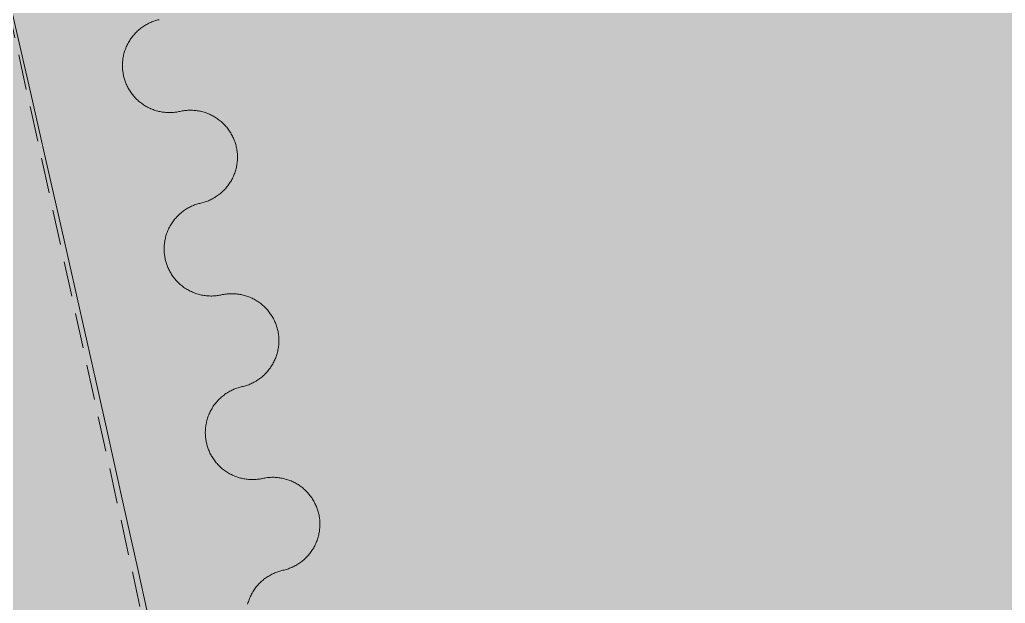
# Model space of a CAD drawing. Header units: millimetres. Extents: x 833941507 to 1669051331, y 817666127 to 1636299673.
# Drawn here: x 834548597.9 to 834548859.6, y 817987383.5 to 817987538.5 of the extents above; entities that cross this region are included whole.
import ezdxf

# ---------------------------------------------------------------- set-up
doc = ezdxf.new("R2010")
doc.units = ezdxf.units.MM
doc.header["$LTSCALE"] = 3
doc.linetypes.add('B0703', pattern=[4.6875, 3.125, -1.5625])
for name, color, linetype, lineweight in [('Hatch (LTC&CB)', 252, 'Continuous', 35), ('UAJ-23FLOR-h', 251, 'Continuous', 9), ('UAJ-25CEIL-z', 8, 'B0703', 9), ('UAJ-42INFI', 1, 'Continuous', 18), ('UAJ-42INFI-h', 251, 'Continuous', 9)]:
    doc.layers.add(name, color=color, linetype=linetype, lineweight=lineweight)
doc.layers.add('UAJ-00XREF', color=7, linetype='Continuous')

# ---------------------------------------------------------------- blocks, each defined once
blk = doc.blocks.new('GBP-LTC-LB01')
at = {"layer": 'UAJ-23FLOR-h'}
h = blk.add_hatch(dxfattribs=at)
h.set_pattern_fill('EARTH,_O', color=256, scale=180, angle=45)
h.set_pattern_definition([(48.9989, (834576001.8, 818046085.3), (-112.727, 1612.5107), [1143, -1143]), (48.9989, (834575678.3, 818046366.6), (-112.727, 1612.5107), [1143, -1143]), (48.9989, (834575354.8, 818046647.8), (-112.727, 1612.5107), [1143, -1143]), (138.9989, (834575340.7, 818046849.3), (-1612.5107, -112.727), [1143, -1143]), (138.9989, (834575621.9, 818047172.8), (-1612.5107, -112.727), [1143, -1143]), (138.9989, (834575903.1, 818047496.3), (-1612.5107, -112.727), [1143, -1143])])
h.paths.add_polyline_path([(834572173.05, 818200349.17), (834310583.74, 818182062.08), (834331502.24, 817882831.69), (834364939.69, 817885169.23), (834473095.7, 818011283.6), (834480533.7, 818020120.4), (834485095.05, 818025709.55), (834491375.7, 818033619), (834497063.4, 818041013), (834493145.8, 818043678.7), (834512788.5, 818074029.25), (834518712.45, 818083675.25), (834526231.3, 818096325.1), (834534646.05, 818111073.05), (834545956, 818131981.3), (834557204.6, 818154198.8), (834564040, 818168496.8), (834570941.16, 818183576.43), (834578367.8, 818200696.3)])
h.paths.add_polyline_path([(834382131.31, 817956469.98), (834418268.73, 817958996.07), (834422062.41, 817963855.9), (834428403.04, 817964299.38), (834467239.2, 818010695.58), (834466445.21, 818021738.79), (834476097.72, 818035709.03), (834485267.1, 818048983.2), (834487014.89, 818051460.43), (834497268.33, 818067303.42), (834492893.38, 818129890.09), (834448056.59, 818126755.66), (834416896.58, 818105052.11), (834382061.37, 818080788.99), (834386167.45, 818022059.16), (834377588.38, 818021459.47)], flags=16)
edge = h.paths.add_edge_path(flags=16)
edge.add_line((834540292.29, 818142076.07), (834533466.32, 818141614.13))
edge.add_line((834533466.32, 818141614.13), (834523258.01, 818143862.71))
edge.add_line((834523258.01, 818143862.71), (834525896.87, 818155838.93))
edge.add_arc((834558382.43, 818267025.45), 115835.02, 237.2183981, 253.7131266, ccw=False)
edge.add_line((834495664.92, 818169638.25), (834498267.59, 818132356.98))
edge.add_line((834498267.59, 818132356.98), (834496346.42, 818130135.01))
edge.add_line((834496346.42, 818130135.01), (834492879.88, 818129892.67))
edge.add_line((834492879.88, 818129892.67), (834494229.58, 818110587.62))
edge.add_line((834494229.58, 818110587.62), (834496326.13, 818110708.38))
edge.add_line((834496326.13, 818110708.38), (834498420.21, 818080753.55))
edge.add_line((834498420.21, 818080753.55), (834498046.12, 818080727.4))
edge.add_line((834498046.12, 818080727.4), (834498254.52, 818077746.38))
edge.add_line((834498254.52, 818077746.38), (834503061.09, 818078082.4))
edge.add_line((834503061.09, 818078082.4), (834504979.52, 818081212.1))
edge.add_line((834504979.52, 818081212.1), (834509429.02, 818088470.93))
edge.add_line((834509429.02, 818088470.93), (834515217.16, 818097913.59))
edge.add_line((834515217.16, 818097913.59), (834526067.43, 818116415.54))
edge.add_line((834526067.43, 818116415.54), (834532489.2, 818127888.68))
edge.add_line((834532489.2, 818127888.68), (834534830.9, 818132146.3))
edge.add_line((834534830.9, 818132146.3), (834540292.29, 818142076.07))
h = blk.add_hatch(dxfattribs=at)
h.set_pattern_fill('EARTH,_O', color=256, scale=180, angle=45)
h.set_pattern_definition([(45.0000001, (-1082349.7, 54794.9), (-3e-06, 1616.4461018), [1143, -1143]), (45.0000001, (-1082652.8, 55098), (-3e-06, 1616.4461018), [1143, -1143]), (45.0000001, (-1082955.9, 55401.1), (-3e-06, 1616.4461018), [1143, -1143]), (135.0000001, (-1082955.9, 55603.1), (-1616.4461018, -3e-06), [1143, -1143]), (135.0000001, (-1082652.8, 55906.2), (-1616.4461018, -3e-06), [1143, -1143]), (135.0000001, (-1082349.7, 56209.3), (-1616.4461018, -3e-06), [1143, -1143])])
h.paths.add_polyline_path([(834669469.25, 818015499.17), (834651080.82, 818014213.79), (834651091.33, 818014066.03), (834669479.76, 818015351.52)], flags=16)
edge = h.paths.add_edge_path()
edge.add_arc((834611763.61, 818123015.07), 22001.28, 94.000719, 118.688683)
edge.add_line((834601201.89, 818142315.5), (834593918.34, 818141228.38))
edge.add_arc((834611768.4, 818123014.03), 25502.69, 93.997159, 134.421275, ccw=False)
edge.add_line((834609990.68, 818148454.69), (834618164.36, 818149025.84))
edge.add_line((834618164.36, 818149025.84), (834618408.29, 818145534.91))
edge.add_line((834618408.29, 818145534.91), (834616365.41, 818145392.16))
edge.add_line((834616365.41, 818145392.16), (834616609.39, 818141900.69))
edge.add_line((834616609.39, 818141900.69), (834611621.55, 818141552.15))
edge.add_line((834611621.55, 818141552.15), (834611377.61, 818145043.07))
edge.add_line((834611377.61, 818145043.07), (834610228.61, 818144962.74))
h.paths.add_polyline_path([(834673232.94, 818197365.88), (834607546.49, 818192773.89), (834599172.5, 818174435.3), (834588349.1, 818152374.5), (834578621.55, 818133890.65), (834568418.3, 818115665.3), (834556456.7, 818095618.3), (834546606.4, 818080041.6), (834532219.3, 818058623.75), (834523692.15, 818046595.75), (834515683.5, 818035708.5), (834508244.2, 818025929.9), (834500656.3, 818016266.1), (834489786.8, 818002934.1), (834483448.3, 817995421.3), (834478637.6, 817989841.7), (834458453.75, 817967379.3), (834441506.5, 817949096.36), (834383075.75, 817886437.08), (834482026.69, 817893354.51), (834551919.04, 817920008.6), (834634905.13, 817930637.13), (834634023, 817939309.35), (834633770.07, 817941795.89), (834633577.69, 817943687.02), (834508697.04, 817930983.61), (834507053.46, 817930191.44), (834506409.46, 817939426.96), (834507656.94, 817945566.73), (834503417.08, 818006767.03), (834503064.37, 818011762.67), (834514052.91, 818025791.94), (834520784.65, 818034889.35), (834526318.86, 818042436.94), (834532381.69, 818050705.63), (834536345.72, 818056472.68), (834542258.41, 818065225.62), (834550405.86, 818077286.91), (834561579, 818095001.96), (834574522.66, 818117080.03), (834587768.88, 818140310.21), (834609774.13, 818143594.98), (834610001.97, 818140335.89), (834634252.54, 818142031.47), (834636806.9, 818105492.47), (834642791.48, 818105913.75), (834646278.56, 818056032.58), (834640293.17, 818055614.16), (834643382.34, 818011424.91), (834641138.41, 818011267.96), (834645775.78, 817944927.87), (834639048.36, 817944243.52), (834640362.12, 817931328.11), (834651070.39, 817932706.91), (834650587.67, 817936476.13), (834685105.74, 817940896.86), (834685588.46, 817937127.64), (834691373.79, 817937868.57)])
blk = doc.blocks.new('inf_010')
at = {"layer": 'UAJ-42INFI'}
for points in [[(889561206.84, 757796738.13), (889561206.56, 757796738.08), (889561206.29, 757796738.03), (889561206.01, 757796737.97), (889561205.74, 757796737.91), (889561205.46, 757796737.83), (889561205.18, 757796737.75), (889561204.9, 757796737.67), (889561204.62, 757796737.57), (889561204.35, 757796737.47), (889561204.07, 757796737.36), (889561203.79, 757796737.25), (889561203.52, 757796737.12), (889561203.24, 757796736.99), (889561202.97, 757796736.85), (889561202.7, 757796736.71), (889561202.43, 757796736.55), (889561202.17, 757796736.39), (889561201.9, 757796736.22), (889561201.64, 757796736.05), (889561201.39, 757796735.87), (889561201.13, 757796735.68), (889561200.88, 757796735.48), (889561200.64, 757796735.27), (889561200.4, 757796735.06), (889561200.17, 757796734.85), (889561199.94, 757796734.62), (889561199.71, 757796734.39), (889561199.49, 757796734.16), (889561199.28, 757796733.91), (889561199.07, 757796733.66), (889561198.87, 757796733.41), (889561198.68, 757796733.15), (889561198.49, 757796732.89), (889561198.31, 757796732.62), (889561198.14, 757796732.35), (889561197.97, 757796732.07), (889561197.81, 757796731.79), (889561197.66, 757796731.51), (889561197.52, 757796731.22), (889561197.38, 757796730.93), (889561197.26, 757796730.64), (889561197.14, 757796730.34), (889561197.02, 757796730.05), (889561196.92, 757796729.75), (889561196.82, 757796729.45), (889561196.74, 757796729.15), (889561196.66, 757796728.84), (889561196.58, 757796728.54), (889561196.52, 757796728.24), (889561196.46, 757796727.94), (889561196.41, 757796727.63), (889561196.37, 757796727.33), (889561196.34, 757796727.03), (889561196.31, 757796726.73), (889561196.29, 757796726.44), (889561196.28, 757796726.14), (889561196.28, 757796725.85), (889561196.28, 757796725.56), (889561196.29, 757796725.27), (889561196.3, 757796724.98), (889561196.32, 757796724.7), (889561196.35, 757796724.42), (889561196.39, 757796724.14), (889561196.43, 757796723.86), (889561196.47, 757796723.59), (889561196.52, 757796723.32), (889561196.58, 757796723.04), (889561196.65, 757796722.76), (889561196.72, 757796722.49), (889561196.8, 757796722.21), (889561196.89, 757796721.93), (889561196.98, 757796721.65), (889561197.08, 757796721.37), (889561197.19, 757796721.1), (889561197.31, 757796720.82), (889561197.43, 757796720.54), (889561197.56, 757796720.27), (889561197.7, 757796720), (889561197.85, 757796719.73), (889561198, 757796719.46), (889561198.16, 757796719.19), (889561198.33, 757796718.93), (889561198.5, 757796718.67), (889561198.69, 757796718.41), (889561198.88, 757796718.16), (889561199.07, 757796717.91), (889561199.28, 757796717.67), (889561199.49, 757796717.43), (889561199.71, 757796717.19), (889561199.93, 757796716.96), (889561200.16, 757796716.74), (889561200.4, 757796716.52), (889561200.64, 757796716.3), (889561200.89, 757796716.1), (889561201.14, 757796715.9), (889561201.4, 757796715.7), (889561201.66, 757796715.51), (889561201.93, 757796715.33), (889561202.2, 757796715.16), (889561202.48, 757796715), (889561202.76, 757796714.84), (889561203.04, 757796714.69), (889561203.33, 757796714.54), (889561203.62, 757796714.41), (889561203.91, 757796714.28), (889561204.21, 757796714.16), (889561204.51, 757796714.05), (889561204.8, 757796713.94), (889561205.1, 757796713.85), (889561205.4, 757796713.76), (889561205.71, 757796713.68), (889561206.01, 757796713.6), (889561206.31, 757796713.54), (889561206.61, 757796713.48), (889561206.92, 757796713.43), (889561207.22, 757796713.39), (889561207.52, 757796713.36), (889561207.82, 757796713.33), (889561208.11, 757796713.31), (889561208.41, 757796713.3), (889561208.7, 757796713.3), (889561208.99, 757796713.3), (889561209.28, 757796713.31), (889561209.57, 757796713.32), (889561209.85, 757796713.34), (889561210.13, 757796713.37), (889561210.41, 757796713.4), (889561210.69, 757796713.44)], [(889561206.85, 757796738.13), (889561206.84, 757796738.13)], [(889561210.69, 757796713.44), (889561210.7, 757796713.45)], [(889561210.7, 757796713.45), (889561211, 757796713.49), (889561211.3, 757796713.52), (889561211.6, 757796713.55), (889561211.9, 757796713.57), (889561212.2, 757796713.59), (889561212.51, 757796713.59), (889561212.82, 757796713.59), (889561213.12, 757796713.58), (889561213.43, 757796713.57), (889561213.74, 757796713.54), (889561214.05, 757796713.51), (889561214.35, 757796713.47), (889561214.66, 757796713.43), (889561214.97, 757796713.37), (889561215.27, 757796713.31), (889561215.57, 757796713.24), (889561215.87, 757796713.16), (889561216.17, 757796713.08), (889561216.47, 757796712.99), (889561216.76, 757796712.89), (889561217.05, 757796712.78), (889561217.34, 757796712.67), (889561217.63, 757796712.55), (889561217.91, 757796712.42), (889561218.18, 757796712.29), (889561218.46, 757796712.15), (889561218.72, 757796712), (889561218.99, 757796711.85), (889561219.25, 757796711.69), (889561219.5, 757796711.53), (889561219.75, 757796711.36), (889561219.99, 757796711.18), (889561220.23, 757796711), (889561220.47, 757796710.82), (889561220.7, 757796710.62), (889561220.93, 757796710.43), (889561221.16, 757796710.22), (889561221.38, 757796710.01), (889561221.59, 757796709.79), (889561221.8, 757796709.57), (889561222.01, 757796709.34), (889561222.21, 757796709.1), (889561222.41, 757796708.86), (889561222.59, 757796708.62), (889561222.78, 757796708.37), (889561222.96, 757796708.11), (889561223.13, 757796707.86), (889561223.29, 757796707.59), (889561223.45, 757796707.32), (889561223.6, 757796707.05), (889561223.75, 757796706.78), (889561223.88, 757796706.5), (889561224.01, 757796706.22), (889561224.14, 757796705.94), (889561224.25, 757796705.65), (889561224.36, 757796705.36), (889561224.46, 757796705.07), (889561224.56, 757796704.78), (889561224.64, 757796704.49), (889561224.72, 757796704.19), (889561224.79, 757796703.9), (889561224.86, 757796703.6), (889561224.91, 757796703.31), (889561224.96, 757796703.01), (889561225.01, 757796702.71), (889561225.04, 757796702.42), (889561225.07, 757796702.11), (889561225.09, 757796701.81), (889561225.1, 757796701.51), (889561225.11, 757796701.2), (889561225.11, 757796700.9), (889561225.1, 757796700.59), (889561225.08, 757796700.28), (889561225.06, 757796699.97), (889561225.03, 757796699.67), (889561224.99, 757796699.36), (889561224.94, 757796699.05), (889561224.89, 757796698.75), (889561224.82, 757796698.44), (889561224.75, 757796698.14), (889561224.68, 757796697.84), (889561224.59, 757796697.54), (889561224.5, 757796697.24), (889561224.4, 757796696.95), (889561224.29, 757796696.66), (889561224.18, 757796696.37), (889561224.06, 757796696.09), (889561223.93, 757796695.81), (889561223.8, 757796695.53), (889561223.66, 757796695.26), (889561223.51, 757796694.99), (889561223.36, 757796694.73), (889561223.2, 757796694.47), (889561223.04, 757796694.21), (889561222.87, 757796693.96), (889561222.69, 757796693.72), (889561222.52, 757796693.48), (889561222.33, 757796693.24), (889561222.14, 757796693.01), (889561221.94, 757796692.78), (889561221.73, 757796692.56), (889561221.52, 757796692.34), (889561221.3, 757796692.12), (889561221.08, 757796691.91), (889561220.85, 757796691.7), (889561220.61, 757796691.5), (889561220.37, 757796691.31), (889561220.13, 757796691.12), (889561219.88, 757796690.94), (889561219.62, 757796690.76), (889561219.36, 757796690.59), (889561219.1, 757796690.42), (889561218.83, 757796690.27), (889561218.56, 757796690.11), (889561218.29, 757796689.97), (889561218.01, 757796689.83), (889561217.73, 757796689.7), (889561217.44, 757796689.58), (889561217.16, 757796689.46), (889561216.87, 757796689.36), (889561216.58, 757796689.25), (889561216.29, 757796689.16), (889561215.99, 757796689.07), (889561215.7, 757796689), (889561215.41, 757796688.92), (889561215.11, 757796688.86), (889561214.81, 757796688.8), (889561214.52, 757796688.76)], [(889561214.5, 757796688.75), (889561214.23, 757796688.71), (889561213.96, 757796688.66), (889561213.68, 757796688.6), (889561213.4, 757796688.53), (889561213.13, 757796688.46), (889561212.85, 757796688.38), (889561212.57, 757796688.29), (889561212.29, 757796688.2), (889561212.01, 757796688.1), (889561211.73, 757796687.99), (889561211.46, 757796687.88), (889561211.18, 757796687.75), (889561210.91, 757796687.62), (889561210.63, 757796687.49), (889561210.36, 757796687.34), (889561210.09, 757796687.19), (889561209.83, 757796687.03), (889561209.56, 757796686.86), (889561209.3, 757796686.68), (889561209.05, 757796686.5), (889561208.79, 757796686.31), (889561208.55, 757796686.12), (889561208.3, 757796685.91), (889561208.06, 757796685.7), (889561207.82, 757796685.48), (889561207.59, 757796685.26), (889561207.37, 757796685.03), (889561207.15, 757796684.8), (889561206.94, 757796684.55), (889561206.73, 757796684.31), (889561206.53, 757796684.05), (889561206.33, 757796683.79), (889561206.15, 757796683.53), (889561205.96, 757796683.26), (889561205.79, 757796682.99), (889561205.62, 757796682.72), (889561205.46, 757796682.44), (889561205.31, 757796682.15), (889561205.17, 757796681.86), (889561205.03, 757796681.58), (889561204.9, 757796681.28), (889561204.78, 757796680.99), (889561204.67, 757796680.69), (889561204.57, 757796680.39), (889561204.47, 757796680.09), (889561204.38, 757796679.79), (889561204.3, 757796679.49), (889561204.23, 757796679.19), (889561204.16, 757796678.89), (889561204.1, 757796678.58), (889561204.06, 757796678.28), (889561204.01, 757796677.98), (889561203.98, 757796677.68), (889561203.95, 757796677.38), (889561203.93, 757796677.09), (889561203.92, 757796676.79), (889561203.91, 757796676.5), (889561203.92, 757796676.2), (889561203.92, 757796675.92), (889561203.94, 757796675.63), (889561203.96, 757796675.34), (889561203.99, 757796675.06), (889561204.02, 757796674.79), (889561204.06, 757796674.51), (889561204.1, 757796674.24), (889561204.15, 757796673.96), (889561204.21, 757796673.69), (889561204.28, 757796673.41), (889561204.35, 757796673.13), (889561204.43, 757796672.85), (889561204.52, 757796672.58), (889561204.61, 757796672.3), (889561204.71, 757796672.02), (889561204.82, 757796671.74), (889561204.93, 757796671.46), (889561205.06, 757796671.19), (889561205.19, 757796670.91), (889561205.32, 757796670.64), (889561205.47, 757796670.37), (889561205.62, 757796670.1), (889561205.78, 757796669.83), (889561205.95, 757796669.57), (889561206.12, 757796669.31), (889561206.31, 757796669.05), (889561206.5, 757796668.8), (889561206.69, 757796668.55), (889561206.9, 757796668.31), (889561207.11, 757796668.07), (889561207.32, 757796667.83), (889561207.55, 757796667.6), (889561207.78, 757796667.37), (889561208.01, 757796667.15), (889561208.25, 757796666.94), (889561208.5, 757796666.73), (889561208.75, 757796666.53), (889561209.01, 757796666.34), (889561209.27, 757796666.15), (889561209.54, 757796665.97), (889561209.81, 757796665.79), (889561210.09, 757796665.63), (889561210.37, 757796665.47), (889561210.65, 757796665.32), (889561210.94, 757796665.17), (889561211.23, 757796665.04), (889561211.52, 757796664.91), (889561211.82, 757796664.79), (889561212.11, 757796664.67), (889561212.41, 757796664.57), (889561212.71, 757796664.47), (889561213.01, 757796664.38), (889561213.31, 757796664.3), (889561213.62, 757796664.23), (889561213.92, 757796664.16), (889561214.22, 757796664.11), (889561214.52, 757796664.06), (889561214.82, 757796664.01), (889561215.12, 757796663.98), (889561215.42, 757796663.95), (889561215.72, 757796663.93), (889561216.01, 757796663.92), (889561216.31, 757796663.91), (889561216.6, 757796663.92), (889561216.89, 757796663.92), (889561217.18, 757796663.94), (889561217.46, 757796663.96), (889561217.74, 757796663.99), (889561218.02, 757796664.02), (889561218.29, 757796664.06)], [(889561214.52, 757796688.76), (889561214.5, 757796688.75)], [(889561218.29, 757796664.06), (889561218.31, 757796664.06)], [(889561218.31, 757796664.06), (889561218.6, 757796664.1), (889561218.9, 757796664.14), (889561219.2, 757796664.16), (889561219.51, 757796664.18), (889561219.81, 757796664.2), (889561220.12, 757796664.2), (889561220.42, 757796664.2), (889561220.73, 757796664.19), (889561221.04, 757796664.17), (889561221.35, 757796664.15), (889561221.65, 757796664.12), (889561221.96, 757796664.08), (889561222.27, 757796664.03), (889561222.57, 757796663.97), (889561222.88, 757796663.91), (889561223.18, 757796663.84), (889561223.48, 757796663.76), (889561223.78, 757796663.68), (889561224.07, 757796663.58), (889561224.37, 757796663.48), (889561224.66, 757796663.38), (889561224.95, 757796663.26), (889561225.23, 757796663.14), (889561225.51, 757796663.01), (889561225.79, 757796662.88), (889561226.06, 757796662.74), (889561226.33, 757796662.59), (889561226.59, 757796662.44), (889561226.85, 757796662.28), (889561227.1, 757796662.12), (889561227.35, 757796661.95), (889561227.6, 757796661.77), (889561227.83, 757796661.59), (889561228.07, 757796661.41), (889561228.3, 757796661.21), (889561228.53, 757796661.01), (889561228.76, 757796660.81), (889561228.98, 757796660.6), (889561229.19, 757796660.38), (889561229.4, 757796660.15), (889561229.61, 757796659.92), (889561229.81, 757796659.69), (889561230, 757796659.45), (889561230.19, 757796659.2), (889561230.37, 757796658.95), (889561230.55, 757796658.7), (889561230.72, 757796658.44), (889561230.88, 757796658.17), (889561231.04, 757796657.91), (889561231.19, 757796657.63), (889561231.34, 757796657.36), (889561231.47, 757796657.08), (889561231.6, 757796656.8), (889561231.73, 757796656.52), (889561231.84, 757796656.23), (889561231.95, 757796655.94), (889561232.05, 757796655.65), (889561232.14, 757796655.36), (889561232.23, 757796655.07), (889561232.31, 757796654.77), (889561232.38, 757796654.48), (889561232.44, 757796654.18), (889561232.5, 757796653.88), (889561232.54, 757796653.59), (889561232.59, 757796653.29), (889561232.62, 757796652.99), (889561232.65, 757796652.69), (889561232.67, 757796652.39), (889561232.68, 757796652.09), (889561232.69, 757796651.78), (889561232.68, 757796651.47), (889561232.67, 757796651.17), (889561232.66, 757796650.86), (889561232.63, 757796650.55), (889561232.6, 757796650.24), (889561232.56, 757796649.94), (889561232.51, 757796649.63), (889561232.46, 757796649.32), (889561232.39, 757796649.02), (889561232.32, 757796648.72), (889561232.24, 757796648.42), (889561232.16, 757796648.12), (889561232.07, 757796647.82), (889561231.97, 757796647.53), (889561231.86, 757796647.24), (889561231.74, 757796646.95), (889561231.62, 757796646.67), (889561231.5, 757796646.39), (889561231.36, 757796646.11), (889561231.22, 757796645.84), (889561231.07, 757796645.57), (889561230.92, 757796645.31), (889561230.76, 757796645.05), (889561230.6, 757796644.79), (889561230.43, 757796644.55), (889561230.25, 757796644.3), (889561230.07, 757796644.06), (889561229.89, 757796643.83), (889561229.69, 757796643.6), (889561229.49, 757796643.37), (889561229.29, 757796643.14), (889561229.07, 757796642.92), (889561228.86, 757796642.71), (889561228.63, 757796642.5), (889561228.4, 757796642.29), (889561228.17, 757796642.09), (889561227.93, 757796641.9), (889561227.68, 757796641.71), (889561227.43, 757796641.53), (889561227.18, 757796641.35), (889561226.92, 757796641.18), (889561226.65, 757796641.02), (889561226.38, 757796640.86), (889561226.11, 757796640.71), (889561225.84, 757796640.56), (889561225.56, 757796640.43), (889561225.28, 757796640.3), (889561224.99, 757796640.18), (889561224.71, 757796640.06), (889561224.42, 757796639.95), (889561224.13, 757796639.85), (889561223.84, 757796639.76), (889561223.54, 757796639.67), (889561223.25, 757796639.6), (889561222.95, 757796639.53), (889561222.66, 757796639.46), (889561222.36, 757796639.41), (889561222.07, 757796639.36)], [(889561222.05, 757796639.36), (889561221.78, 757796639.31), (889561221.5, 757796639.26), (889561221.23, 757796639.2), (889561220.95, 757796639.14), (889561220.67, 757796639.07), (889561220.39, 757796638.99), (889561220.11, 757796638.9), (889561219.84, 757796638.81), (889561219.56, 757796638.71), (889561219.28, 757796638.6), (889561219, 757796638.49), (889561218.73, 757796638.37), (889561218.45, 757796638.24), (889561218.18, 757796638.1), (889561217.91, 757796637.95), (889561217.64, 757796637.8), (889561217.37, 757796637.64), (889561217.11, 757796637.47), (889561216.85, 757796637.3), (889561216.59, 757796637.12), (889561216.34, 757796636.93), (889561216.09, 757796636.73), (889561215.84, 757796636.53), (889561215.6, 757796636.32), (889561215.36, 757796636.1), (889561215.13, 757796635.88), (889561214.91, 757796635.65), (889561214.69, 757796635.42), (889561214.47, 757796635.18), (889561214.26, 757796634.93), (889561214.06, 757796634.68), (889561213.87, 757796634.42), (889561213.68, 757796634.16), (889561213.5, 757796633.89), (889561213.32, 757796633.62), (889561213.16, 757796633.34), (889561213, 757796633.06), (889561212.84, 757796632.78), (889561212.7, 757796632.49), (889561212.56, 757796632.2), (889561212.43, 757796631.91), (889561212.31, 757796631.62), (889561212.2, 757796631.32), (889561212.09, 757796631.02), (889561212, 757796630.72), (889561211.91, 757796630.42), (889561211.82, 757796630.12), (889561211.75, 757796629.82), (889561211.68, 757796629.52), (889561211.63, 757796629.21), (889561211.58, 757796628.91), (889561211.53, 757796628.61), (889561211.5, 757796628.31), (889561211.47, 757796628.01), (889561211.45, 757796627.71), (889561211.44, 757796627.42), (889561211.43, 757796627.13), (889561211.43, 757796626.83), (889561211.44, 757796626.54), (889561211.45, 757796626.26), (889561211.47, 757796625.97), (889561211.5, 757796625.69), (889561211.53, 757796625.42), (889561211.57, 757796625.14), (889561211.61, 757796624.87), (889561211.67, 757796624.59), (889561211.72, 757796624.32), (889561211.79, 757796624.04), (889561211.86, 757796623.76), (889561211.94, 757796623.48), (889561212.02, 757796623.2), (889561212.12, 757796622.93), (889561212.21, 757796622.65), (889561212.32, 757796622.37), (889561212.44, 757796622.09), (889561212.56, 757796621.82), (889561212.69, 757796621.54), (889561212.83, 757796621.27), (889561212.97, 757796621), (889561213.12, 757796620.73), (889561213.28, 757796620.46), (889561213.45, 757796620.2), (889561213.62, 757796619.93), (889561213.8, 757796619.68), (889561213.99, 757796619.42), (889561214.19, 757796619.17), (889561214.39, 757796618.93), (889561214.6, 757796618.69), (889561214.82, 757796618.45), (889561215.04, 757796618.22), (889561215.27, 757796617.99), (889561215.5, 757796617.77), (889561215.75, 757796617.56), (889561215.99, 757796617.35), (889561216.25, 757796617.15), (889561216.5, 757796616.95), (889561216.77, 757796616.77), (889561217.03, 757796616.58), (889561217.3, 757796616.41), (889561217.58, 757796616.24), (889561217.86, 757796616.08), (889561218.14, 757796615.93), (889561218.43, 757796615.79), (889561218.72, 757796615.65), (889561219.01, 757796615.52), (889561219.31, 757796615.4), (889561219.6, 757796615.28), (889561219.9, 757796615.18), (889561220.2, 757796615.08), (889561220.5, 757796614.99), (889561220.8, 757796614.91), (889561221.1, 757796614.84), (889561221.4, 757796614.77), (889561221.71, 757796614.71), (889561222.01, 757796614.66), (889561222.31, 757796614.62), (889561222.61, 757796614.58), (889561222.91, 757796614.55), (889561223.21, 757796614.53), (889561223.5, 757796614.52), (889561223.79, 757796614.51), (889561224.09, 757796614.51), (889561224.38, 757796614.52), (889561224.66, 757796614.53), (889561224.95, 757796614.55), (889561225.23, 757796614.58), (889561225.5, 757796614.61), (889561225.78, 757796614.65)], [(889561222.07, 757796639.36), (889561222.05, 757796639.36)], [(889561225.78, 757796614.65), (889561225.79, 757796614.65)], [(889561225.79, 757796614.65), (889561226.09, 757796614.69), (889561226.39, 757796614.73), (889561226.69, 757796614.76), (889561226.99, 757796614.78), (889561227.3, 757796614.79), (889561227.6, 757796614.79), (889561227.91, 757796614.79), (889561228.22, 757796614.78), (889561228.52, 757796614.76), (889561228.83, 757796614.74), (889561229.14, 757796614.7), (889561229.45, 757796614.66), (889561229.75, 757796614.61), (889561230.06, 757796614.56), (889561230.36, 757796614.49), (889561230.66, 757796614.42), (889561230.97, 757796614.34), (889561231.26, 757796614.26), (889561231.56, 757796614.16), (889561231.85, 757796614.06), (889561232.14, 757796613.96), (889561232.43, 757796613.84), (889561232.71, 757796613.72), (889561232.99, 757796613.59), (889561233.27, 757796613.46), (889561233.54, 757796613.32), (889561233.81, 757796613.17), (889561234.07, 757796613.01), (889561234.33, 757796612.86), (889561234.58, 757796612.69), (889561234.83, 757796612.52), (889561235.08, 757796612.35), (889561235.31, 757796612.16), (889561235.55, 757796611.98), (889561235.78, 757796611.78), (889561236.01, 757796611.58), (889561236.23, 757796611.38), (889561236.45, 757796611.16), (889561236.67, 757796610.95), (889561236.88, 757796610.72), (889561237.08, 757796610.49), (889561237.28, 757796610.26), (889561237.48, 757796610.01), (889561237.66, 757796609.77), (889561237.85, 757796609.52), (889561238.02, 757796609.26), (889561238.19, 757796609), (889561238.36, 757796608.74), (889561238.51, 757796608.47), (889561238.66, 757796608.2), (889561238.81, 757796607.92), (889561238.94, 757796607.64), (889561239.07, 757796607.36), (889561239.19, 757796607.08), (889561239.31, 757796606.79), (889561239.41, 757796606.5), (889561239.51, 757796606.21), (889561239.61, 757796605.92), (889561239.69, 757796605.63), (889561239.77, 757796605.33), (889561239.84, 757796605.04), (889561239.9, 757796604.74), (889561239.96, 757796604.44), (889561240.01, 757796604.15), (889561240.05, 757796603.85), (889561240.08, 757796603.55), (889561240.11, 757796603.25), (889561240.13, 757796602.95), (889561240.14, 757796602.65), (889561240.14, 757796602.34), (889561240.14, 757796602.03), (889561240.13, 757796601.73), (889561240.11, 757796601.42), (889561240.09, 757796601.11), (889561240.05, 757796600.8), (889561240.01, 757796600.5), (889561239.96, 757796600.19), (889561239.91, 757796599.88), (889561239.84, 757796599.58), (889561239.77, 757796599.28), (889561239.69, 757796598.98), (889561239.61, 757796598.68), (889561239.51, 757796598.38), (889561239.41, 757796598.09), (889561239.3, 757796597.8), (889561239.19, 757796597.51), (889561239.07, 757796597.23), (889561238.94, 757796596.95), (889561238.8, 757796596.67), (889561238.66, 757796596.4), (889561238.52, 757796596.13), (889561238.36, 757796595.87), (889561238.2, 757796595.61), (889561238.04, 757796595.36), (889561237.87, 757796595.11), (889561237.69, 757796594.87), (889561237.51, 757796594.63), (889561237.32, 757796594.39), (889561237.13, 757796594.16), (889561236.93, 757796593.93), (889561236.72, 757796593.71), (889561236.51, 757796593.49), (889561236.29, 757796593.28), (889561236.07, 757796593.07), (889561235.84, 757796592.86), (889561235.6, 757796592.66), (889561235.36, 757796592.47), (889561235.11, 757796592.28), (889561234.86, 757796592.1), (889561234.61, 757796591.92), (889561234.35, 757796591.75), (889561234.08, 757796591.59), (889561233.81, 757796591.43), (889561233.54, 757796591.28), (889561233.27, 757796591.14), (889561232.99, 757796591), (889561232.71, 757796590.88), (889561232.42, 757796590.75), (889561232.13, 757796590.64), (889561231.85, 757796590.53), (889561231.55, 757796590.43), (889561231.26, 757796590.34), (889561230.97, 757796590.26), (889561230.67, 757796590.18), (889561230.38, 757796590.11), (889561230.08, 757796590.05), (889561229.79, 757796589.99), (889561229.49, 757796589.94)], [(889561229.48, 757796589.94), (889561229.2, 757796589.9), (889561228.93, 757796589.85), (889561228.65, 757796589.79), (889561228.37, 757796589.73), (889561228.1, 757796589.66), (889561227.82, 757796589.58), (889561227.54, 757796589.49), (889561227.26, 757796589.4), (889561226.98, 757796589.3), (889561226.7, 757796589.19), (889561226.43, 757796589.08), (889561226.15, 757796588.96), (889561225.87, 757796588.83), (889561225.6, 757796588.69), (889561225.33, 757796588.55), (889561225.06, 757796588.4), (889561224.79, 757796588.24), (889561224.53, 757796588.07), (889561224.27, 757796587.9), (889561224.01, 757796587.72), (889561223.76, 757796587.53), (889561223.51, 757796587.33), (889561223.26, 757796587.13), (889561223.02, 757796586.92), (889561222.78, 757796586.71), (889561222.55, 757796586.48), (889561222.32, 757796586.26), (889561222.1, 757796586.02), (889561221.89, 757796585.78), (889561221.68, 757796585.53), (889561221.48, 757796585.28), (889561221.28, 757796585.02), (889561221.09, 757796584.76), (889561220.91, 757796584.49), (889561220.74, 757796584.22), (889561220.57, 757796583.95), (889561220.41, 757796583.67), (889561220.25, 757796583.39), (889561220.11, 757796583.1), (889561219.97, 757796582.81), (889561219.84, 757796582.52), (889561219.72, 757796582.22), (889561219.61, 757796581.93), (889561219.5, 757796581.63)], [(889561229.49, 757796589.94), (889561229.48, 757796589.94)]]:
    blk.add_lwpolyline(points, dxfattribs=at)
blk = doc.blocks.new('3A35X-MADL-P-LT-B01-0')
at = {"layer": 'UAJ-25CEIL-z'}
blk.add_line((834549520.29, 817983330.89), (834548253.15, 817989096.34), dxfattribs=at)
at = {"layer": 'UAJ-42INFI'}
for points in [[(834548828.35, 817986372.38, 0.029016), (834548297.82, 817988686.16)], [(834548779.05, 817986364.05, 0.029016), (834548249.81, 817988672.18, 0.029016)]]:
    blk.add_lwpolyline(points, format="xyb", dxfattribs=at)
at = {"layer": 'UAJ-42INFI-h'}
blk.add_lwpolyline([(834548201.81, 817988658.19, 0.308281), (834548045.39, 817988787.11), (834548002.92, 817985775.51, 0.475055), (834548240.49, 817985576.25), (834548535.44, 817985632.7, 0.294947), (834548692.7, 817985782.33, 0.116476), (834548729.75, 817986355.72, 0.029016), (834548201.81, 817988658.19)], format="xyb", dxfattribs=at)
at = {"rotation": 3.998908525164564}
blk.add_blockref('inf_010', (-0.01, 0.01), dxfattribs=at)

msp = doc.modelspace()

# ---------------------------------------------------------------- hatches: boundary and pattern name
at = {"layer": 'Hatch (LTC&CB)'}
h = msp.add_hatch(dxfattribs=at)
h.set_pattern_fill('ANSI38', color=256, scale=100)
h.set_pattern_definition([(318.99984, (834479093.73, 818230174.15), (208.29942, 239.6197), []), (48.99984, (834479093.73, 818230174.15), (176.97914, 687.53882), [793.75, -476.25])])
edge = h.paths.add_edge_path()
edge.add_line((834601196.19, 818142314.52), (834603754.26, 818142696.37))
edge.add_line((834603754.26, 818142696.37), (834603901.9, 818141707.33))
edge.add_line((834603901.9, 818141707.33), (834603810.47, 818141693.69))
edge.add_arc((834611763.29, 818123016.36), 20300, 113.064358, 141.357581)
edge.add_line((834595907.81, 818135692.86), (834595395.45, 818135656.86))
edge.add_line((834595395.45, 818135656.86), (834583111.72, 818114341.03))
edge.add_line((834583111.72, 818114341.03), (834578121.58, 818106513.89))
edge.add_line((834578121.58, 818106513.89), (834575731.65, 818102809.5))
edge.add_line((834575731.65, 818102809.5), (834574387.45, 818100725.98))
edge.add_line((834574387.45, 818100725.98), (834573113.98, 818098752.1))
edge.add_line((834573113.98, 818098752.1), (834573145.25, 818098730.65))
edge.add_line((834573145.25, 818098730.65), (834569989.11, 818093770.2))
edge.add_line((834569989.11, 818093770.2), (834566535, 818088385.68))
edge.add_line((834566535, 818088385.68), (834566514.09, 818088398.3))
edge.add_line((834566514.09, 818088398.3), (834558743.61, 818076256.63))
edge.add_line((834558743.61, 818076256.63), (834557653.4, 818074495.71))
edge.add_line((834557653.4, 818074495.71), (834553498.92, 818068288.56))
edge.add_line((834553498.92, 818068288.56), (834548580.86, 818060932.13))
edge.add_line((834548580.86, 818060932.13), (834544328.26, 818054726.34))
edge.add_line((834544328.26, 818054726.34), (834544332.15, 818054704.66))
edge.add_line((834544332.15, 818054704.66), (834540324.6, 818048716.69))
edge.add_line((834540324.6, 818048716.69), (834541041.32, 818048232.54))
edge.add_line((834541041.32, 818048232.54), (834540089.73, 818046823.83))
edge.add_line((834540089.73, 818046823.83), (834539737.55, 818047061.73))
edge.add_line((834539737.55, 818047061.73), (834533115.75, 818038377.74))
edge.add_line((834533115.75, 818038377.74), (834515220.96, 818015146.63))
edge.add_arc((834538026.01, 818000636.26), 27030, 147.532263, 176.187088)
edge.add_line((834511055.84, 818002433.72), (834511444.99, 817996891.23))
edge.add_line((834511444.99, 817996891.23), (834511474.11, 817996474.65))
edge.add_line((834511474.11, 817996474.65), (834508641.22, 817996276.61))
edge.add_line((834508641.22, 817996276.61), (834508910.68, 817992422.05))
edge.add_line((834508910.68, 817992422.05), (834511353.38, 817992955.96))
edge.add_line((834511353.38, 817992955.96), (834513357.66, 817964213.01))
edge.add_line((834513357.66, 817964213.01), (834513308.95, 817964209.6))
edge.add_line((834513308.95, 817964209.6), (834513879.4, 817955918.75))
edge.add_line((834513879.4, 817955918.75), (834514876.61, 817955988.46))
edge.add_line((834514876.61, 817955988.46), (834515053.07, 817953464.41))
edge.add_arc((834528221.07, 817954382.99), 13200, 183.990417, 259.837233)
edge.add_line((834525891.99, 817941390.09), (834525974.53, 817940578.71))
edge.add_line((834525974.53, 817940578.71), (834555356.34, 817943567.49))
edge.add_line((834555356.34, 817943567.49), (834594711.69, 817947570.8))
edge.add_line((834594711.69, 817947570.8), (834594754.2, 817947152.96))
edge.add_line((834594754.2, 817947152.96), (834616096.9, 817949323.98))
edge.add_line((834616096.9, 817949323.98), (834631854.21, 817950926.85))
edge.add_line((834631854.21, 817950926.85), (834631836.71, 817951177.16))
edge.add_line((834631836.71, 817951177.16), (834639760.38, 817951731.08))
edge.add_line((834639760.38, 817951731.08), (834640506.97, 817944391.59))
edge.add_line((834640506.97, 817944391.59), (834508703.57, 817930984.28))
edge.add_line((834508703.57, 817930984.28), (834508663.51, 817930982.16))
edge.add_line((834508663.51, 817930982.16), (834507053.46, 817930191.44))
edge.add_line((834507053.46, 817930191.44), (834506409.46, 817939426.96))
edge.add_line((834506409.46, 817939426.96), (834507674.95, 817945699.32))
edge.add_line((834507674.95, 817945699.32), (834503067.5, 818011766.68))
edge.add_line((834503067.5, 818011766.68), (834515005.94, 818027008.3))
edge.add_line((834515005.94, 818027008.3), (834526318.86, 818042436.95))
edge.add_line((834526318.86, 818042436.95), (834533248.43, 818051887.55))
edge.add_line((834533248.43, 818051887.55), (834545204.94, 818069586.37))
edge.add_line((834545204.94, 818069586.37), (834551695.41, 818079200.62))
edge.add_line((834551695.41, 818079200.62), (834551700.66, 818079300.57))
edge.add_line((834551700.66, 818079300.57), (834554860.11, 818084257.51))
edge.add_line((834554860.11, 818084257.51), (834556162.94, 818086301.54))
edge.add_line((834556162.94, 818086301.54), (834561579.11, 818095002.15))
edge.add_line((834561579.11, 818095002.15), (834564610.19, 818100023.59))
edge.add_line((834564610.19, 818100023.59), (834566711.84, 818103505.28))
edge.add_line((834566711.84, 818103505.28), (834567220.96, 818104369.68))
edge.add_line((834567220.96, 818104369.68), (834571219.85, 818111331.33))
edge.add_line((834571219.85, 818111331.33), (834579233.58, 818125278.3))
edge.add_line((834579233.58, 818125278.3), (834584805.19, 818135090.79))
edge.add_line((834584805.19, 818135090.79), (834587768.44, 818140310.15))
edge.add_line((834587768.44, 818140310.15), (834593953.37, 818141233.38))
edge.add_arc((834611682.41, 818123278.84), 25232.61, 93.846032, 134.637937, ccw=False)
edge.add_line((834609989.92, 818148454.62), (834618164.07, 818149025.82))
edge.add_line((834618164.07, 818149025.82), (834618408.01, 818145534.9))
edge.add_line((834618408.01, 818145534.9), (834616365.13, 818145392.15))
edge.add_line((834616365.13, 818145392.15), (834616609.11, 818141900.67))
edge.add_line((834616609.11, 818141900.67), (834611621.27, 818141552.12))
edge.add_line((834611621.27, 818141552.12), (834611377.33, 818145043.04))
edge.add_arc((834611845.2, 818122938.11), 22109.88, 91.212521, 118.792578)
h = msp.add_hatch(color=256, dxfattribs=at)
h.dxf.hatch_style = 1
edge = h.paths.add_edge_path()
edge.add_line((834513358.83, 817964213.1), (834514805.29, 817964314.21))
edge.add_line((834514805.29, 817964314.21), (834514905.32, 817962883.32))
edge.add_line((834514905.32, 817962883.32), (834522015.98, 817959924.65))
edge.add_line((834522015.98, 817959924.65), (834527599.83, 817958234.85))
edge.add_line((834527599.83, 817958234.85), (834531627.41, 817957331.96))
edge.add_line((834531627.41, 817957331.96), (834538597.73, 817957185.8))
edge.add_line((834538597.73, 817957185.8), (834550283.84, 817958000.71))
edge.add_line((834550283.84, 817958000.71), (834576164.25, 817960699.31))
edge.add_arc((834571429.66, 818001700.88), 41274.03, 276.586959, 289.104779)
edge.add_line((834584938.52, 817962700.16), (834585387.44, 817962731.44))
edge.add_line((834585387.44, 817962731.44), (834585119.41, 817966565.54))
edge.add_line((834585119.41, 817966565.54), (834584671.75, 817966534.24))
edge.add_line((834584671.75, 817966534.24), (834582845.22, 817993361.89))
edge.add_line((834582845.22, 817993361.89), (834584586.66, 817993483.63))
edge.add_line((834584586.66, 817993483.63), (834584565.21, 817993788.17))
edge.add_line((834584565.21, 817993788.17), (834583546.6, 817993716.97))
edge.add_line((834583546.6, 817993716.97), (834579511.62, 818051438.28))
edge.add_line((834579511.62, 818051438.28), (834571357.07, 818050868.21))
edge.add_line((834571357.07, 818050868.21), (834571728.42, 818045556.24))
edge.add_line((834571728.42, 818045556.24), (834551421, 818044136.6))
edge.add_line((834551421, 818044136.6), (834550915.36, 818053251.15))
edge.add_line((834550915.36, 818053251.15), (834550067.43, 818053191.87))
edge.add_line((834550067.43, 818053191.87), (834547980.34, 818050328.44))
edge.add_line((834547980.34, 818050328.44), (834547993.72, 818050137.14))
edge.add_line((834547993.72, 818050137.14), (834537098.76, 818035335.08))
edge.add_line((834537098.76, 818035335.08), (834533115.75, 818038377.74))
edge.add_line((834533115.75, 818038377.74), (834521762.77, 818023639.24))
edge.add_line((834521762.77, 818023639.24), (834515226.35, 818015153.63))
edge.add_arc((834538313.07, 818000540.46), 27322.9, 147.66747, 176.026674)
edge.add_line((834511055.84, 818002433.72), (834511474.11, 817996474.65))
edge.add_line((834511474.11, 817996474.65), (834508641.22, 817996276.61))
edge.add_line((834508641.22, 817996276.61), (834508910.68, 817992422.05))
edge.add_line((834508910.68, 817992422.05), (834511349.45, 817992955.1))
edge.add_line((834511349.45, 817992955.1), (834511354.85, 817992876.6))
edge.add_line((834511354.85, 817992876.6), (834513358.66, 817964213.08))
edge.add_line((834513358.66, 817964213.08), (834513358.83, 817964213.1))

# ---------------------------------------------------------------- block references
msp.add_blockref('GBP-LTC-LB01', (0, 0))
at = {"layer": 'UAJ-00XREF', "ltscale": 10, "rotation": 8.262983694057247e-05}
msp.add_blockref('3A35X-MADL-P-LT-B01-0', (1179.72, -1203.53), dxfattribs=at)

doc.saveas('drawing.dxf')
